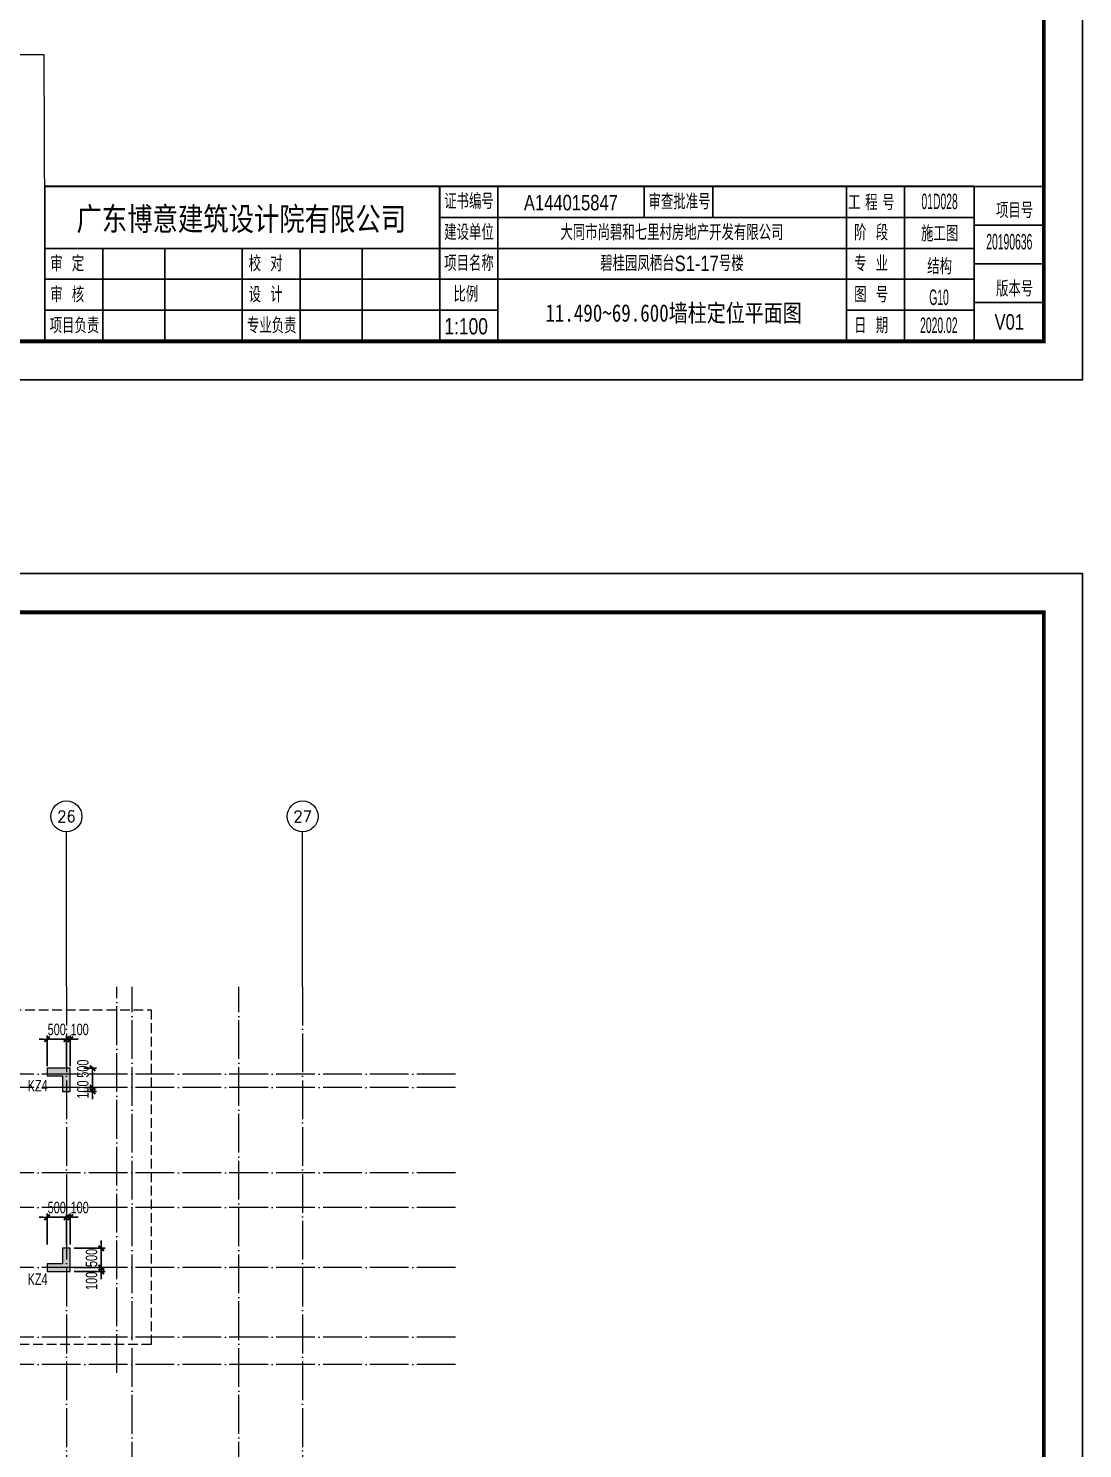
# Model space of a CAD drawing. Extents: x -129922 to 1190196, y -520662 to 139923.
# Drawn here: x 330615 to 357836, y -404746 to -368061 of the extents above; entities that cross this region are included whole.
import ezdxf
from ezdxf.enums import TextEntityAlignment as Align

# ---------------------------------------------------------------- set-up
doc = ezdxf.new("R2010")
doc.units = 0
doc.header["$LTSCALE"] = 1000
doc.header["$MEASUREMENT"] = 0
doc.linetypes.add('DASH', pattern=[0.35, 0.25, -0.1])
doc.linetypes.add('DOTE', pattern=[2.42, 2, -0.2, 0.02, -0.2])
for name, color, linetype, lineweight in [('A-标注-轴号', 3, 'Continuous', 15), ('A-标注-轴号文字', 7, 'Continuous', 15), ('A-轴线-塔楼', 1, 'DOTE', 9), ('A-轴线-隔墙', 41, 'DOTE', 9), ('S-墙柱-DIM', 3, 'Continuous', 20), ('S-墙柱-HATCH', 251, 'Continuous', 9), ('S-墙柱-WALL', 6, 'Continuous', 20), ('S-板-BEAM', 4, 'DASH', 20), ('S-板-文字', 7, 'Continuous', 20), ('S-通用-TAB', 7, 'Continuous', 20), ('S-通用-TEXT', 7, 'Continuous', 20)]:
    doc.layers.add(name, color=color, linetype=linetype, lineweight=lineweight)
doc.layers.add('Y-云图图框', color=7, linetype='Continuous')
doc.styles.add('_TCH_AXIS', font='COMPLEX.shx', dxfattribs={"bigfont": 'hztxt.shx'})
doc.styles.add('_YT_Name', font='', dxfattribs={"width": 0.8})
doc.styles.add('_YT_Sign_Text', font='ros.shx', dxfattribs={"width": 0.8, "bigfont": 'hztxt.shx'})
doc.styles.add('BW_Dim', font='Bweng.shx', dxfattribs={"width": 0.7, "bigfont": 'hztxt.shx'})
doc.styles.add('COMPLEX', font='COMPLEX')
doc.styles.get("Standard").update_dxf_attribs({"font": 'gbenor.shx', "bigfont": 'gbcbig.shx'})
doc.styles.get('_YT_Name').set_extended_font_data('SimHei')
doc.dimstyles.new('Cyz_100_100', dxfattribs={"dimtxt": 300, "dimasz": 100, "dimexe": 100, "dimexo": 100, "dimgap": 100, "dimtad": 1, "dimdec": 0, "dimzin": 0, "dimdsep": 46, "dimtxsty": 'BW_Dim', "dimblk": '_bwk', "dimcen": 0, "dimclrt": 7, "dimadec": 0, "dimazin": 0, "dimtfac": 1, "dimtdec": 0, "dimtix": 1, "dimtmove": 2, "dimatfit": 0, "dimfxl": 0, "dimtolj": 1, "dimtzin": 0, "dimarcsym": 0})

# ---------------------------------------------------------------- blocks, each defined once
blk = doc.blocks.new('ECMCTK_A1_横_单行图名--0')
for p, q in [((674.98, 50), (674.98, 26)), ((675, 50), (675, 10)), ((689.98, 50), (689.98, 10)), ((727.8, 50), (727.8, 42)), ((745.48, 50), (745.48, 42)), ((780, 50), (780, 10)), ((795, 50), (795, 10)), ((813, 50.01), (831, 50)), ((813, 50.01), (813, 10)), ((675, 42), (813, 42)), ((813, 40.01), (831, 40.01)), ((573, 34), (813, 34)), ((588, 34), (588, 10)), ((604, 10), (604, 34)), ((624, 34), (624, 10)), ((639, 34), (639, 10)), ((655, 10), (655, 34)), ((813, 30.01), (831, 30)), ((573, 26), (813, 26)), ((813, 20), (831, 20)), ((573, 18), (689.96, 18)), ((780, 18), (813, 18))]:
    blk.add_line(p, q)
at = {"color": 4}
blk.add_lwpolyline([(0, 0), (841, 0), (841, 594), (0, 594)], close=True, dxfattribs=at)
for points, const_width in [([(25, 10), (831, 10), (831, 584), (25, 584)], 1), ([(573, 10), (831, 10), (831, 50), (573, 50)], 0.45)]:
    blk.add_lwpolyline(points, close=True, dxfattribs=dict(const_width=const_width))
at = {"const_width": 0.45}
for points in [[(573, 10), (573, 50.01), (813, 50.01)], [(813, 50.01), (813, 10)]]:
    blk.add_lwpolyline(points, dxfattribs=at)
at = {"style": '_YT_Sign_Text', "width": 0.8}
for s, p in [('证书编号', (676.15, 44.14)), ('审查批准号', (728.91, 44.06)), ('工 程 号', (780.47, 43.85)), ('项目号', (818.65, 41.8)), ('建设单位', (676.15, 36.14)), ('阶  段', (782.01, 36.05)), ('审  定', (574.41, 28.05)), ('校  对', (625.66, 28.05)), ('项目名称', (676.15, 28.14)), ('专  业', (782.01, 28.05)), ('版本号', (818.65, 21.55)), ('审  核', (574.41, 20.05)), ('设  计', (625.66, 20.05)), ('比例', (678.54, 20.16)), ('图  号', (782.01, 20.05)), ('项目负责', (574.27, 12.05)), ('专业负责', (625.21, 12.05)), ('日  期', (782.01, 12.05))]:
    blk.add_text(s, height=4, dxfattribs=at).set_placement(p)
at = {"color": 80, "flags": 3}
for tag, height, p in [('YTHQINS', 3, (34.31, 585.5)), ('ECMCKEY', 3, (292.07, 288.23)), ('YTTQINS', 5.62, (848.03, 12.81)), ('YTFRAME', 3, (652.76, 5.84)), ('YTBARCODE_T1', 3, (749.78, 5.95))]:
    blk.add_attdef(tag, text='', height=height, dxfattribs=at).set_placement(p, align=Align.MIDDLE_CENTER)
for tag, height, style, width, p in [('证书编号', 4, '_YT_Sign_Text', 0.8, (708.87, 43.81)), ('审查批准号', 4, '_YT_Sign_Text', 0.8, (761.06, 43.81)), ('工程号', 4, '_YT_Sign_Text', 0.5, (804.08, 44.12)), ('设计单位', 6, '_YT_Name', 0.8, (623.75, 38.6)), ('建设单位', 4, '_YT_Sign_Text', 0.8, (734.96, 36.11)), ('阶段', 4, '_YT_Sign_Text', 0.8, (804.08, 35.81)), ('项目号', 4, '_YT_Sign_Text', 0.5, (822.08, 33.72)), ('项目名称', 4, '_YT_Sign_Text', 0.8, (734.96, 28.11)), ('专业', 4, '_YT_Sign_Text', 0.8, (804.08, 27.31)), ('图纸编号', 4, '_YT_Sign_Text', 0.5, (803.93, 19.36)), ('图纸名称', 4.5, '_YT_Name', 0.8, (735.39, 15.06)), ('出图比例', 4.2, '_YT_Sign_Text', 0.8, (681.82, 11.78)), ('日期', 4, '_YT_Sign_Text', 0.5, (803.88, 12.13)), ('版本号', 4, '_YT_Sign_Text', 0.8, (822.08, 13))]:
    blk.add_attdef(tag, text='', height=height, dxfattribs=dict(style=style, width=width)).set_placement(p, align=Align.CENTER)
at = {"style": '_YT_Sign_Text', "width": 0.8, "flags": 3}
for tag, p, height in [('{审定人}', (605.87, 26.45), 6.24), ('{校对人}', (658.35, 26.53), 6.24), ('[审定人]', (590.95, 27.81), 4.1), ('[校对人]', (642.23, 27.82), 4.1), ('[审核人]', (591.01, 19.76), 4.1), ('{审核人}', (606.98, 18.44), 6.24), ('[设计人]', (642.47, 20.21), 4.1), ('{设计人}', (658.48, 18.54), 6.24), ('[项目负责人]', (590.78, 12.01), 4.1), ('{项目负责人}', (608.28, 10.72), 6.24), ('[专业负责人]', (642.74, 11.77), 4.1), ('{专业负责人}', (658.58, 10.36), 6.24)]:
    blk.add_attdef(tag, p, '', height=height, dxfattribs=at)
at = {"color": 80, "flags": 3}
for tag, p in [('YTQRCODE', (551.04, 11.91)), ('YTBZSIT', (25, 10)), ('EXT_TK_LEFT', (25, 10))]:
    blk.add_attdef(tag, p, '', height=3, dxfattribs=at)
blk = doc.blocks.new('_bwk')
blk.add_line((-1, 0), (0, 0))
at = {"const_width": 0.5}
blk.add_lwpolyline([(-0.7, -0.7), (0.7, 0.7)], dxfattribs=at)
blk = doc.blocks.new('*D434')
at = {"layer": 'Defpoints', "color": 0, "transparency": 16777216}
for p in [(331596, -394171), (331596, -394971), (331696, -394971)]:
    blk.add_point(p, dxfattribs=at)
at = {"layer": 'S-墙柱-DIM', "color": 0, "lineweight": -2, "transparency": 16777216}
for p, q in [((331496, -394171), (331396, -394171)), ((331596, -394871), (331596, -394071)), ((331696, -394171), (331596, -394171)), ((331696, -394871), (331696, -394071)), ((331796, -394171), (331896, -394171))]:
    blk.add_line(p, q, dxfattribs=at)
at = {"layer": 'S-墙柱-DIM', "color": 0, "lineweight": -2, "transparency": 16777216, "xscale": 100, "yscale": 100, "zscale": 100}
blk.add_blockref('_bwk', (331596, -394171), dxfattribs=at)
at = {"layer": 'S-墙柱-DIM', "color": 0, "lineweight": -2, "transparency": 16777216, "xscale": 100, "yscale": 100, "zscale": 100, "rotation": 180}
blk.add_blockref('_bwk', (331696, -394171), dxfattribs=at)
at = {"layer": 'S-墙柱-DIM', "color": 7, "transparency": 16777216, "insert": (331938, -393921), "char_height": 300, "attachment_point": 5, "style": 'BW_Dim'}
blk.add_mtext('\\A1;100', dxfattribs=at)
blk = doc.blocks.new('*D435')
at = {"layer": 'Defpoints', "color": 0, "transparency": 16777216}
for p in [(331096, -394171), (331096, -394971), (331596, -394971)]:
    blk.add_point(p, dxfattribs=at)
at = {"layer": 'S-墙柱-DIM', "color": 0, "lineweight": -2, "transparency": 16777216}
for p, q in [((330996, -394171), (330896, -394171)), ((331096, -394871), (331096, -394071)), ((331596, -394171), (331096, -394171)), ((331596, -394871), (331596, -394071)), ((331696, -394171), (331796, -394171))]:
    blk.add_line(p, q, dxfattribs=at)
at = {"layer": 'S-墙柱-DIM', "color": 0, "lineweight": -2, "transparency": 16777216, "xscale": 100, "yscale": 100, "zscale": 100}
blk.add_blockref('_bwk', (331096, -394171), dxfattribs=at)
at = {"layer": 'S-墙柱-DIM', "color": 0, "lineweight": -2, "transparency": 16777216, "xscale": 100, "yscale": 100, "zscale": 100, "rotation": 180}
blk.add_blockref('_bwk', (331596, -394171), dxfattribs=at)
at = {"layer": 'S-墙柱-DIM', "color": 7, "transparency": 16777216, "insert": (331346, -393921), "char_height": 300, "attachment_point": 5, "style": 'BW_Dim'}
blk.add_mtext('\\A1;500', dxfattribs=at)
blk = doc.blocks.new('*D436')
at = {"layer": 'Defpoints', "color": 0, "transparency": 16777216}
for p in [(331696, -400071), (331696, -400171), (332496, -400071)]:
    blk.add_point(p, dxfattribs=at)
at = {"layer": 'S-墙柱-DIM', "color": 0, "lineweight": -2, "transparency": 16777216}
for p, q in [((331796, -400071), (332596, -400071)), ((331796, -400171), (332596, -400171)), ((332496, -399971), (332496, -399871)), ((332496, -400171), (332496, -400071)), ((332496, -400271), (332496, -400371))]:
    blk.add_line(p, q, dxfattribs=at)
at = {"layer": 'S-墙柱-DIM', "color": 0, "lineweight": -2, "transparency": 16777216, "xscale": 100, "yscale": 100, "zscale": 100}
for p, rotation in [((332496, -400071), 270), ((332496, -400171), 90)]:
    blk.add_blockref('_bwk', p, dxfattribs=dict(at, rotation=rotation))
at = {"layer": 'S-墙柱-DIM', "color": 7, "transparency": 16777216, "insert": (332246, -400413), "char_height": 300, "attachment_point": 5, "rotation": 90, "style": 'BW_Dim'}
blk.add_mtext('\\A1;100', dxfattribs=at)
blk = doc.blocks.new('*D437')
at = {"layer": 'Defpoints', "color": 0, "transparency": 16777216}
for p in [(331696, -399571), (332496, -399571), (331696, -400071)]:
    blk.add_point(p, dxfattribs=at)
at = {"layer": 'S-墙柱-DIM', "color": 0, "lineweight": -2, "transparency": 16777216}
for p, q in [((332496, -399471), (332496, -399371)), ((331796, -399571), (332596, -399571)), ((332496, -400071), (332496, -399571)), ((331796, -400071), (332596, -400071)), ((332496, -400171), (332496, -400271))]:
    blk.add_line(p, q, dxfattribs=at)
at = {"layer": 'S-墙柱-DIM', "color": 0, "lineweight": -2, "transparency": 16777216, "xscale": 100, "yscale": 100, "zscale": 100}
for p, rotation in [((332496, -399571), 270), ((332496, -400071), 90)]:
    blk.add_blockref('_bwk', p, dxfattribs=dict(at, rotation=rotation))
at = {"layer": 'S-墙柱-DIM', "color": 7, "transparency": 16777216, "insert": (332246, -399821), "char_height": 300, "attachment_point": 5, "rotation": 90, "style": 'BW_Dim'}
blk.add_mtext('\\A1;500', dxfattribs=at)
blk = doc.blocks.new('*D438')
at = {"layer": 'Defpoints', "color": 0, "transparency": 16777216}
for p in [(331596, -398771), (331596, -399571), (331696, -399571)]:
    blk.add_point(p, dxfattribs=at)
at = {"layer": 'S-墙柱-DIM', "color": 0, "lineweight": -2, "transparency": 16777216}
for p, q in [((331596, -399471), (331596, -398671)), ((331696, -399471), (331696, -398671)), ((331496, -398771), (331396, -398771)), ((331696, -398771), (331596, -398771)), ((331796, -398771), (331896, -398771))]:
    blk.add_line(p, q, dxfattribs=at)
at = {"layer": 'S-墙柱-DIM', "color": 0, "lineweight": -2, "transparency": 16777216, "xscale": 100, "yscale": 100, "zscale": 100}
blk.add_blockref('_bwk', (331596, -398771), dxfattribs=at)
at = {"layer": 'S-墙柱-DIM', "color": 0, "lineweight": -2, "transparency": 16777216, "xscale": 100, "yscale": 100, "zscale": 100, "rotation": 180}
blk.add_blockref('_bwk', (331696, -398771), dxfattribs=at)
at = {"layer": 'S-墙柱-DIM', "color": 7, "transparency": 16777216, "insert": (331938, -398521), "char_height": 300, "attachment_point": 5, "style": 'BW_Dim'}
blk.add_mtext('\\A1;100', dxfattribs=at)
blk = doc.blocks.new('*D439')
at = {"layer": 'Defpoints', "color": 0, "transparency": 16777216}
for p in [(331096, -398771), (331096, -399571), (331596, -399571)]:
    blk.add_point(p, dxfattribs=at)
at = {"layer": 'S-墙柱-DIM', "color": 0, "lineweight": -2, "transparency": 16777216}
for p, q in [((331096, -399471), (331096, -398671)), ((331596, -399471), (331596, -398671)), ((330996, -398771), (330896, -398771)), ((331596, -398771), (331096, -398771)), ((331696, -398771), (331796, -398771))]:
    blk.add_line(p, q, dxfattribs=at)
at = {"layer": 'S-墙柱-DIM', "color": 0, "lineweight": -2, "transparency": 16777216, "xscale": 100, "yscale": 100, "zscale": 100}
blk.add_blockref('_bwk', (331096, -398771), dxfattribs=at)
at = {"layer": 'S-墙柱-DIM', "color": 0, "lineweight": -2, "transparency": 16777216, "xscale": 100, "yscale": 100, "zscale": 100, "rotation": 180}
blk.add_blockref('_bwk', (331596, -398771), dxfattribs=at)
at = {"layer": 'S-墙柱-DIM', "color": 7, "transparency": 16777216, "insert": (331346, -398521), "char_height": 300, "attachment_point": 5, "style": 'BW_Dim'}
blk.add_mtext('\\A1;500', dxfattribs=at)
blk = doc.blocks.new('*D454')
at = {"layer": 'Defpoints', "color": 0, "transparency": 16777216}
for p in [(331947, -395421), (332272, -395421), (331947, -395521)]:
    blk.add_point(p, dxfattribs=at)
at = {"layer": 'S-墙柱-DIM', "color": 0, "lineweight": -2, "transparency": 16777216}
for p, q in [((332047, -395421), (332372, -395421)), ((332272, -395321), (332272, -395221)), ((332272, -395521), (332272, -395421)), ((332047, -395521), (332372, -395521)), ((332272, -395621), (332272, -395721))]:
    blk.add_line(p, q, dxfattribs=at)
at = {"layer": 'S-墙柱-DIM', "color": 0, "lineweight": -2, "transparency": 16777216, "xscale": 100, "yscale": 100, "zscale": 100}
for p, rotation in [((332272, -395421), 270), ((332272, -395521), 90)]:
    blk.add_blockref('_bwk', p, dxfattribs=dict(at, rotation=rotation))
at = {"layer": 'S-墙柱-DIM', "color": 7, "transparency": 16777216, "insert": (332022, -395471), "char_height": 300, "attachment_point": 5, "rotation": 90, "style": 'BW_Dim'}
blk.add_mtext('\\A1;100', dxfattribs=at)
blk = doc.blocks.new('*D455')
at = {"layer": 'Defpoints', "color": 0, "transparency": 16777216}
for p in [(331947, -394921), (332272, -394921), (331947, -395421)]:
    blk.add_point(p, dxfattribs=at)
at = {"layer": 'S-墙柱-DIM', "color": 0, "lineweight": -2, "transparency": 16777216}
for p, q in [((332047, -394921), (332372, -394921)), ((332272, -395321), (332272, -395021)), ((332047, -395421), (332372, -395421))]:
    blk.add_line(p, q, dxfattribs=at)
at = {"layer": 'S-墙柱-DIM', "color": 0, "lineweight": -2, "transparency": 16777216, "xscale": 100, "yscale": 100, "zscale": 100}
for p, rotation in [((332272, -394921), 90), ((332272, -395421), 270)]:
    blk.add_blockref('_bwk', p, dxfattribs=dict(at, rotation=rotation))
at = {"layer": 'S-墙柱-DIM', "color": 7, "transparency": 16777216, "insert": (332022, -394931), "char_height": 300, "attachment_point": 5, "rotation": 90, "style": 'BW_Dim'}
blk.add_mtext('\\A1;500', dxfattribs=at)
blk = doc.blocks.new('_AXISO')
blk.add_circle((0, 0), 0.5)
at = {"layer": 'S-板-文字', "style": 'COMPLEX', "width": 1.041667}
blk.add_attdef('A', text='', height=0.56, dxfattribs=at).set_placement((-0.25, -0.28), (0.25, -0.28), align=Align.FIT)
blk = doc.blocks.new('ZHOUWANG3')
at = {"layer": 'A-标注-轴号'}
for p, q in [((129752, 248942), (129752, 252942)), ((135852, 248942), (135852, 252942))]:
    blk.add_line(p, q, dxfattribs=at)
at = {"layer": 'A-轴线-塔楼', "linetype": 'DOTE', "ltscale": 0.5}
for p, q in [((129752, 248942), (129752, 226834)), ((135852, 248942), (135852, 226834)), ((139798, 246686), (85362, 246686)), ((139798, 246336), (121152, 246336)), ((139798, 244136), (121152, 244136)), ((139798, 243236), (85362, 243236)), ((139798, 241686), (85362, 241686)), ((139798, 239886), (85362, 239886)), ((139798, 239186), (85362, 239186))]:
    blk.add_line(p, q, dxfattribs=at)
at = {"layer": 'A-轴线-隔墙', "ltscale": 0.5}
for p, q in [((131052, 238966), (131052, 248942)), ((131452, 236186), (131452, 248942)), ((134202, 236186), (134202, 248942))]:
    blk.add_line(p, q, dxfattribs=at)
at = {"layer": 'A-标注-轴号'}
ref = blk.add_blockref('_AXISO', (129752, 253342), dxfattribs=dict(at, xscale=800, yscale=800, zscale=800))
ref.add_attrib('A', '26', dxfattribs={"layer": 'A-标注-轴号文字', "height": 294.3, "style": '_TCH_AXIS'}).set_placement((129514, 253195), (129990, 253195), align=Align.FIT)
ref = blk.add_blockref('_AXISO', (135852, 253342), dxfattribs=dict(at, xscale=800, yscale=800, zscale=800))
ref.add_attrib('A', '27', dxfattribs={"layer": 'A-标注-轴号文字', "height": 294.3, "style": '_TCH_AXIS'}).set_placement((135614, 253195), (136090, 253195), align=Align.FIT)

msp = doc.modelspace()

# ---------------------------------------------------------------- hatches: boundary and pattern name
at = {"layer": 'S-墙柱-HATCH'}
h = msp.add_hatch(color=256, dxfattribs=at)
h.dxf.hatch_style = 1
h.paths.add_polyline_path([(331696.4, -394920.7), (331096.4, -394920.7), (331096.4, -395120.7), (331496.4, -395120.7), (331496.4, -395520.7), (331696.4, -395520.7)])
h = msp.add_hatch(color=256, dxfattribs=at)
h.dxf.hatch_style = 1
h.paths.add_polyline_path([(331696.4, -400170.7), (331696.4, -399570.7), (331496.4, -399570.7), (331496.4, -399970.7), (331096.4, -399970.7), (331096.4, -400170.7)])

# ---------------------------------------------------------------- linework, layer by layer
at = {"layer": 'S-墙柱-WALL'}
for points in [[(331696.4, -394920.7), (331096.4, -394920.7), (331096.4, -395120.7), (331496.4, -395120.7), (331496.4, -395520.7), (331696.4, -395520.7)], [(331696.4, -400170.7), (331696.4, -399570.7), (331496.4, -399570.7), (331496.4, -399970.7), (331096.4, -399970.7), (331096.4, -400170.7)]]:
    msp.add_lwpolyline(points, close=True, dxfattribs=at)
at = {"layer": 'S-板-BEAM'}
msp.add_lwpolyline([(321781.4, -393410.7), (333786.4, -393410.7), (333786.4, -402060.7), (321781.4, -402060.7)], close=True, dxfattribs=at)
at = {"layer": 'S-通用-TAB'}
for p, q in [((309475.4, -368734.9), (331012.3, -368734.9)), ((331012.3, -368734.9), (331036.3, -375142.3))]:
    msp.add_line(p, q, dxfattribs=at)

# ---------------------------------------------------------------- block references
msp.add_blockref('ZHOUWANG3', (201844.5, -641757.1))
at = {"layer": 'Y-云图图框', "xscale": 100, "yscale": 100, "zscale": 100}
msp.add_blockref('ECMCTK_A1_横_单行图名--0', (273736.3, -377142.3), dxfattribs=at).add_auto_attribs({'图纸编号': 'G10', '图纸名称': '11.490~69.600墙柱定位平面图', '版本号': 'V01', '项目名称': '碧桂园凤栖台S1-17号楼', '出图比例': '1:100', '工程号': '01D028', '阶段': '施工图', '专业': '结构', '日期': '2020.02', '项目号': '20190636', '建设单位': '大同市尚碧和七里村房地产开发有限公司', '设计单位': '广东博意建筑设计院有限公司', '证书编号': 'A144015847'})
msp.add_blockref('ECMCTK_A1_横_单行图名--0', (273736.3, -441542.3), dxfattribs=at)

# ---------------------------------------------------------------- texts
at = {"layer": 'S-通用-TEXT', "style": 'BW_Dim', "width": 0.7}
for p in [(330594.1, -395220.7), (330594.1, -400220.7)]:
    msp.add_text('KZ4', height=300, dxfattribs=at).set_placement(p, align=Align.TOP_LEFT)

# ---------------------------------------------------------------- dimensions: what is measured, and where the dimension line sits
at = {"layer": 'S-墙柱-DIM'}
for base, p1, p2, angle, picture, middle in [((331096.4, -394170.7), (331596.4, -394970.7), (331096.4, -394970.7), 180, '*D435', (331346.4, -393920.7)), ((331096.4, -398770.7), (331596.4, -399570.7), (331096.4, -399570.7), 180, '*D439', (331346.4, -398520.7)), ((332496.4, -399570.7), (331696.4, -400070.7), (331696.4, -399570.7), 90, '*D437', (332246.4, -399820.7))]:
    dim = msp.add_linear_dim(base=base, p1=p1, p2=p2, angle=angle, dimstyle='Cyz_100_100', dxfattribs=at)
    dim.commit()
    dim.dimension.update_dxf_attribs({"geometry": picture, "text_midpoint": middle})
for base, p1, p2, angle, picture, middle, dimtype in [((331596.4, -394170.7), (331696.4, -394970.7), (331596.4, -394970.7), 180, '*D434', (331938.3, -393920.7), 128), ((332271.7, -394920.7), (331946.8, -395420.7), (331946.8, -394920.7), 90, '*D455', (332021.7, -394930.7), 129), ((331596.4, -398770.7), (331696.4, -399570.7), (331596.4, -399570.7), 180, '*D438', (331938.3, -398520.7), 128), ((332496.4, -400070.7), (331696.4, -400170.7), (331696.4, -400070.7), 90, '*D436', (332246.4, -400412.6), 128)]:
    dim = msp.add_linear_dim(base=base, p1=p1, p2=p2, angle=angle, dimstyle='Cyz_100_100', dxfattribs=at)
    dim.commit()
    dim.dimension.update_dxf_attribs({"geometry": picture, "text_midpoint": middle, "dimtype": dimtype})
dim = msp.add_aligned_dim(p1=(331946.8, -395520.7), p2=(331946.8, -395420.7), distance=-325, dimstyle='Cyz_100_100', dxfattribs=at)
dim.commit()
dim.dimension.update_dxf_attribs({"geometry": '*D454', "text_midpoint": (332021.7, -395470.7)})

doc.saveas('drawing.dxf')
